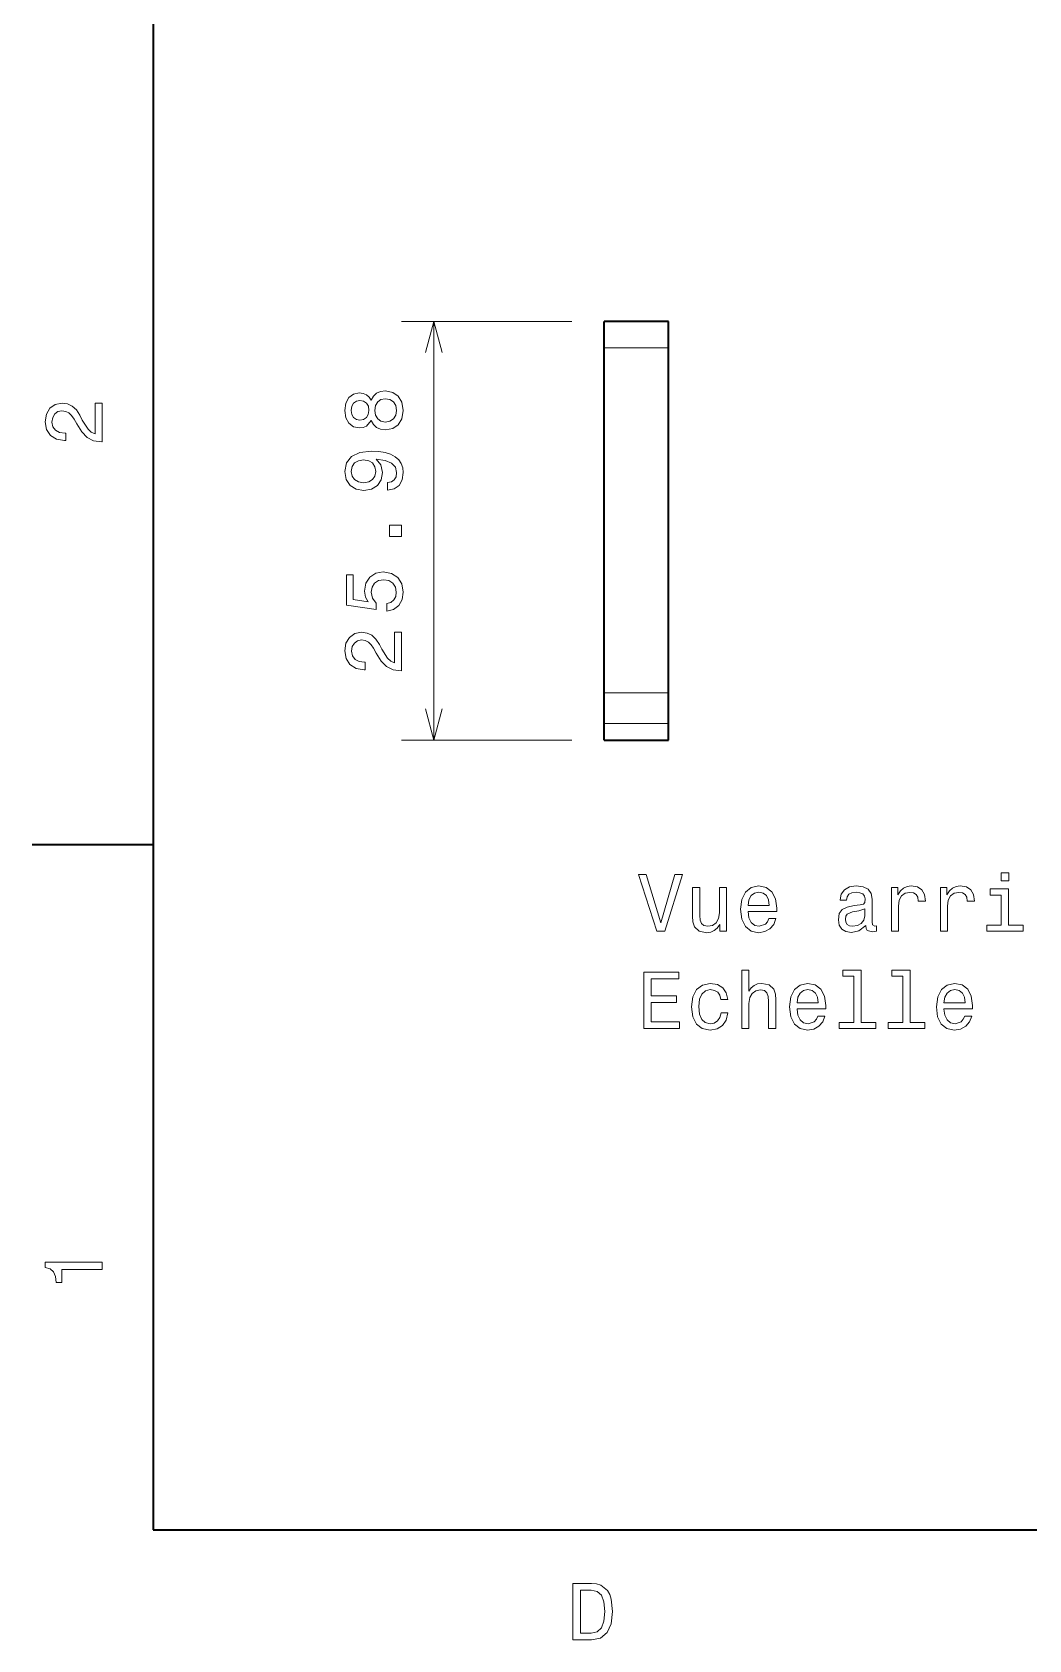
# Model space of a CAD drawing. Extents: x 0 to 297, y 0 to 210.
# Drawn here: x 2.5 to 64.3, y 3.2 to 103 of the extents above; entities that cross this region are included whole.
import ezdxf

# ---------------------------------------------------------------- set-up
doc = ezdxf.new("R2010")
doc.units = 0

msp = doc.modelspace()

# ---------------------------------------------------------------- linework, layer by layer
at = {"color": 7, "lineweight": 35}
for p, q in [((10, 200), (10, 10)), ((10, 10), (287, 10))]:
    msp.add_line(p, q, dxfattribs=at)
at = {"color": 7, "lineweight": 13, "ltscale": 0.263818}
for p, q in [((35.96323, 84.993637), (25.4105, 84.993637)), ((35.96323, 59.010345), (25.4105, 59.010345))]:
    msp.add_line(p, q, dxfattribs=at)
at = {"color": 7, "lineweight": 13}
msp.add_line((27.4105, 59.010345), (27.4105, 84.993637), dxfattribs=at)
at = {"color": 7, "lineweight": 35, "ltscale": 0.040992}
for p, q in [((37.96323, 83.353951), (37.96323, 84.993637)), ((41.96323, 83.353951), (41.96323, 84.993637))]:
    msp.add_line(p, q, dxfattribs=at)
at = {"color": 7, "lineweight": 35, "ltscale": 0.1}
for p, q in [((41.96323, 84.993637), (37.96323, 84.993637)), ((37.96323, 59.010345), (41.96323, 59.010345))]:
    msp.add_line(p, q, dxfattribs=at)
at = {"color": 7, "lineweight": 13, "ltscale": 0.1}
for p, q in [((41.96323, 83.353951), (37.96323, 83.353951)), ((41.96323, 61.938835), (37.96323, 61.938835)), ((41.96323, 60.05006), (37.96323, 60.05006)), ((41.96323, 59.021767), (37.96323, 59.021767))]:
    msp.add_line(p, q, dxfattribs=at)
at = {"color": 7, "lineweight": 35, "ltscale": 0.223891}
for p, q in [((37.96323, 74.398315), (37.96323, 83.353951)), ((41.96323, 74.398315), (41.96323, 83.353951))]:
    msp.add_line(p, q, dxfattribs=at)
at = {"color": 7, "lineweight": 35, "ltscale": 0.311487}
for p, q in [((37.96323, 61.938835), (37.96323, 74.398315)), ((41.96323, 61.938835), (41.96323, 74.398315))]:
    msp.add_line(p, q, dxfattribs=at)
at = {"color": 7, "lineweight": 35, "ltscale": 0.047219}
for p, q in [((37.96323, 60.05006), (37.96323, 61.938835)), ((41.96323, 60.05006), (41.96323, 61.938835))]:
    msp.add_line(p, q, dxfattribs=at)
at = {"color": 7, "lineweight": 35, "ltscale": 0.025707}
for p, q in [((37.96323, 59.021767), (37.96323, 60.05006)), ((41.96323, 59.021767), (41.96323, 60.05006))]:
    msp.add_line(p, q, dxfattribs=at)
at = {"color": 7, "lineweight": 35, "ltscale": 0.000286}
for p, q in [((37.96323, 59.010345), (37.96323, 59.021767)), ((41.96323, 59.010345), (41.96323, 59.021767))]:
    msp.add_line(p, q, dxfattribs=at)
at = {"color": 7, "lineweight": 35, "ltscale": 0.1875}
msp.add_line((10, 52.5), (2.5, 52.5), dxfattribs=at)
at = {"color": 7, "lineweight": 13}
for points in [[(27.928137, 83.061783), (27.4105, 84.993637), (26.89286, 83.061783)], [(26.89286, 60.942196), (27.4105, 59.010345), (27.928137, 60.942196)]]:
    msp.add_lwpolyline(points, dxfattribs=at)
for points in [[(6.833213, 77.519447), (6.833213, 79.925072), (6.399496, 79.925072), (6.399496, 78.023773), (6.162464, 78.129684), (5.965778, 78.311241), (5.607709, 78.871033), (5.456412, 79.168587), (5.239553, 79.501442), (4.987392, 79.738472), (4.689842, 79.874641), (4.351945, 79.925072), (3.928314, 79.839333), (3.595461, 79.602303), (3.383646, 79.239189), (3.307997, 78.770172), (3.393732, 78.286018), (3.630764, 77.91787), (4.009006, 77.680832), (4.508286, 77.600143), (4.578891, 77.600143), (4.578891, 78.059074), (4.538545, 78.059074), (4.195605, 78.104462), (3.943444, 78.240631), (3.782061, 78.457489), (3.726585, 78.744957), (3.777017, 79.03746), (3.903098, 79.254318), (4.099784, 79.395531), (4.346902, 79.445961), (4.578891, 79.41066), (4.775577, 79.314842), (4.947046, 79.153458), (5.098343, 78.931557), (5.259727, 78.634003), (5.572406, 78.139771), (5.90526, 77.791786), (6.308718, 77.585014), (6.818084, 77.519447)], [(23.524332, 78.848679), (23.665543, 78.591476), (23.862228, 78.414963), (24.109346, 78.304008), (24.406897, 78.268707), (24.855745, 78.349396), (25.203728, 78.58139), (25.425629, 78.959625), (25.511364, 79.474037), (25.425629, 79.983406), (25.203728, 80.361649), (24.855745, 80.593636), (24.406897, 80.679367), (24.109346, 80.639023), (23.862228, 80.533112), (23.665543, 80.351563), (23.524332, 80.099396), (23.403296, 80.301125), (23.236868, 80.442337), (23.035139, 80.528076), (22.788021, 80.558334), (22.429953, 80.477638), (22.142488, 80.265823), (21.955889, 79.922882), (21.885283, 79.474037), (21.955889, 79.020149), (22.142488, 78.677208), (22.429953, 78.46035), (22.788021, 78.384705), (23.035139, 78.40992), (23.236868, 78.495651)], [(22.828367, 78.863808), (22.606464, 78.904152), (22.434996, 79.025192), (22.329088, 79.216835), (22.288742, 79.474037), (22.329088, 79.726196), (22.434996, 79.917839), (22.606464, 80.038879), (22.828367, 80.084267), (23.055313, 80.038879), (23.231825, 79.917839), (23.34782, 79.726196), (23.383121, 79.474037), (23.342775, 79.216835), (23.231825, 79.025192), (23.055313, 78.904152)], [(24.396811, 78.752853), (24.12952, 78.798248), (23.92779, 78.944496), (23.796667, 79.171448), (23.751278, 79.474037), (23.796667, 79.771591), (23.92779, 79.998535), (24.12952, 80.144791), (24.396811, 80.195221), (24.684275, 80.144791), (24.901134, 79.998535), (25.042343, 79.771591), (25.087732, 79.474037), (25.042343, 79.171448), (24.901134, 78.944496), (24.684275, 78.798248)], [(24.543064, 74.527641), (24.941479, 74.603287), (25.249117, 74.820145), (25.44076, 75.163086), (25.511364, 75.616974), (25.476061, 75.914528), (25.385283, 76.181816), (25.228943, 76.408768), (25.007042, 76.600403), (24.729664, 76.751701), (24.386724, 76.862656), (23.993353, 76.928215), (23.539463, 76.95343), (22.828367, 76.867699), (22.308914, 76.620583), (21.996235, 76.227211), (21.885283, 75.687584), (21.976061, 75.193344), (22.218136, 74.820145), (22.591335, 74.578072), (23.060356, 74.497383), (23.544506, 74.578072), (23.912661, 74.815102), (24.14465, 75.168129), (24.220299, 75.616974), (24.124477, 76.091042), (23.83197, 76.449112), (24.391768, 76.368416), (24.790182, 76.207031), (25.027214, 75.959915), (25.102863, 75.622017), (25.06756, 75.359772), (24.95661, 75.168129), (24.780096, 75.042053), (24.543064, 74.991615)], [(23.055313, 74.986572), (22.742632, 75.037003), (22.495514, 75.178215), (22.339174, 75.400116), (22.283699, 75.687584), (22.339174, 75.98513), (22.495514, 76.212082), (22.737589, 76.353287), (23.050268, 76.408768), (23.367992, 76.353287), (23.605024, 76.212082), (23.751278, 75.980087), (23.80171, 75.672455), (23.751278, 75.395073), (23.605024, 75.178215), (23.373035, 75.037003)], [(25.4105, 71.654007), (25.4105, 72.349976), (24.65906, 72.349976), (24.65906, 71.654007)], [(24.497675, 67.015251), (24.911221, 67.126198), (25.233986, 67.373314), (25.435717, 67.736427), (25.511364, 68.200409), (25.420586, 68.70977), (25.173468, 69.108185), (24.780096, 69.360352), (24.275774, 69.456169), (23.806753, 69.370438), (23.438597, 69.128357), (23.201567, 68.750114), (23.115831, 68.260925), (23.17635, 67.882683), (23.342775, 67.590172), (22.399693, 67.731384), (22.399693, 69.264526), (21.986149, 69.264526), (21.986149, 67.393486), (23.842056, 67.116112), (23.842056, 67.519569), (23.605024, 67.81208), (23.519289, 68.18528), (23.574764, 68.508041), (23.736149, 68.755157), (23.983267, 68.911499), (24.300989, 68.96698), (24.618713, 68.911499), (24.865831, 68.750114), (25.022171, 68.502998), (25.077646, 68.18528), (25.042343, 67.917984), (24.92635, 67.711212), (24.744793, 67.559914), (24.497675, 67.484268)], [(25.4105, 63.299397), (25.4105, 65.705017), (24.976782, 65.705017), (24.976782, 63.803719), (24.73975, 63.90963), (24.543064, 64.091187), (24.184996, 64.650986), (24.033699, 64.948532), (23.816839, 65.281387), (23.564678, 65.518417), (23.267128, 65.654587), (22.929232, 65.705017), (22.5056, 65.619286), (22.172747, 65.382248), (21.960932, 65.019135), (21.885283, 64.550117), (21.971018, 64.065971), (22.20805, 63.697811), (22.586292, 63.460781), (23.085571, 63.380089), (23.156178, 63.380089), (23.156178, 63.839024), (23.115831, 63.839024), (22.772892, 63.884411), (22.520731, 64.020576), (22.359346, 64.237434), (22.303871, 64.524902), (22.354303, 64.817406), (22.480385, 65.034271), (22.677071, 65.175476), (22.924189, 65.225906), (23.156178, 65.190605), (23.352863, 65.094788), (23.524332, 64.933403), (23.675629, 64.711502), (23.837013, 64.413948), (24.149693, 63.919716), (24.482546, 63.571732), (24.886003, 63.36496), (25.39537, 63.299397)], [(42.358765, 50.65876), (41.481243, 47.678211), (40.578503, 50.65876), (40.099396, 50.65876), (41.22908, 47.153717), (41.733402, 47.153717), (42.837872, 50.65876)], [(46.897667, 48.379223), (48.672886, 48.379223), (48.677929, 48.585995), (48.597237, 49.165966), (48.375336, 49.599682), (48.022308, 49.861931), (47.553288, 49.957752), (47.094353, 49.856888), (46.741329, 49.574467), (46.514381, 49.115532), (46.433693, 48.510345), (46.509338, 47.89003), (46.736286, 47.436138), (47.084267, 47.153717), (47.538158, 47.057896), (47.93153, 47.123459), (48.254295, 47.294926), (48.491329, 47.567261), (48.627495, 47.930374), (48.188736, 47.930374), (48.097958, 47.728645), (47.966831, 47.577347), (47.593636, 47.45631), (47.306171, 47.511787), (47.08931, 47.688301), (46.948101, 47.975761), (46.897667, 48.36409)], [(54.190178, 47.506744), (54.190178, 47.491611), (54.215393, 47.320145), (54.291039, 47.199104), (54.608765, 47.103283), (54.855881, 47.143631), (54.855881, 47.486568), (54.749973, 47.471439), (54.608765, 47.537003), (54.583549, 47.738731), (54.583549, 49.140747), (54.523029, 49.498817), (54.346516, 49.75098), (54.038879, 49.902275), (53.605164, 49.957752), (53.18153, 49.897232), (52.868851, 49.725761), (52.672165, 49.458473), (52.606602, 49.105446), (52.606602, 49.075188), (53.005016, 49.075188), (53.040321, 49.287003), (53.151272, 49.438301), (53.332825, 49.529076), (53.590031, 49.564381), (53.837151, 49.539165), (54.013664, 49.463516), (54.119572, 49.33239), (54.154873, 49.150837), (54.134701, 48.939018), (54.054008, 48.833111), (53.85228, 48.782681), (53.474037, 48.742332), (53.040321, 48.651554), (52.732681, 48.490173), (52.551125, 48.23801), (52.495651, 47.864811), (52.546082, 47.53196), (52.702423, 47.28484), (52.954586, 47.128502), (53.302567, 47.073025), (53.771587, 47.178932)], [(55.783836, 47.153717), (56.227638, 47.153717), (56.227638, 48.701988), (56.273029, 49.075188), (56.409195, 49.342476), (56.631096, 49.50386), (56.92865, 49.559338), (57.150551, 49.524033), (57.316978, 49.423168), (57.417839, 49.251701), (57.453144, 49.019711), (57.901993, 49.019711), (57.841473, 49.428211), (57.675049, 49.720718), (57.397667, 49.897232), (57.019424, 49.957752), (56.762222, 49.917404), (56.540321, 49.81654), (56.343636, 49.645073), (56.187294, 49.413082), (56.187294, 49.861931), (55.783836, 49.861931)], [(58.819859, 47.153717), (59.263664, 47.153717), (59.263664, 48.701988), (59.309052, 49.075188), (59.445221, 49.342476), (59.667122, 49.50386), (59.964672, 49.559338), (60.186573, 49.524033), (60.353001, 49.423168), (60.453865, 49.251701), (60.489166, 49.019711), (60.938015, 49.019711), (60.877495, 49.428211), (60.711067, 49.720718), (60.433693, 49.897232), (60.05545, 49.957752), (59.798244, 49.917404), (59.576344, 49.81654), (59.379658, 49.645073), (59.223316, 49.413082), (59.223316, 49.861931), (58.819859, 49.861931)], [(63.061214, 50.774754), (62.592194, 50.774754), (62.592194, 50.270432), (63.061214, 50.270432)], [(45.561214, 49.861931), (45.117409, 49.861931), (45.117409, 48.298531), (45.066978, 47.935417), (44.920723, 47.673168), (44.693779, 47.511787), (44.396229, 47.461353), (44.159195, 47.501701), (44.0079, 47.622738), (43.922165, 47.82951), (43.901993, 48.122017), (43.901993, 49.861931), (43.458187, 49.861931), (43.458187, 48.081673), (43.473316, 47.723602), (43.569138, 47.426052), (43.861645, 47.153717), (44.330666, 47.057896), (44.582825, 47.093197), (44.799686, 47.183975), (44.986286, 47.340317), (45.137581, 47.567261), (45.137581, 47.153717), (45.561214, 47.153717)], [(46.897667, 48.752419), (46.953144, 49.100403), (47.08931, 49.357609), (47.296082, 49.513947), (47.568417, 49.569424), (47.835709, 49.513947), (48.04248, 49.357609), (48.168564, 49.100403), (48.213951, 48.752419)], [(63.046085, 47.526917), (63.046085, 49.771152), (61.906315, 49.771152), (61.906315, 49.39291), (62.60228, 49.39291), (62.60228, 47.526917), (61.6945, 47.526917), (61.6945, 47.153717), (63.963951, 47.153717), (63.963951, 47.526917)], [(54.139744, 48.101845), (54.079224, 47.839596), (53.917839, 47.637867), (53.675766, 47.506744), (53.378216, 47.461353), (53.186573, 47.486568), (53.050407, 47.567261), (52.964672, 47.708473), (52.939453, 47.905159), (52.959629, 48.081673), (53.040321, 48.207752), (53.363087, 48.348961), (53.771587, 48.409481), (54.139744, 48.530518)], [(40.422165, 41.106888), (42.641186, 41.106888), (42.641186, 41.530518), (40.886139, 41.530518), (40.886139, 42.715679), (42.449543, 42.715679), (42.449543, 43.134266), (40.886139, 43.134266), (40.886139, 44.183258), (42.600838, 44.183258), (42.600838, 44.606888), (40.422165, 44.606888)], [(45.198101, 42.917408), (45.63686, 42.917408), (45.546082, 43.320866), (45.329224, 43.638588), (44.991329, 43.835274), (44.552567, 43.910923), (44.068417, 43.810059), (43.70026, 43.527637), (43.468273, 43.068703), (43.387581, 42.45343), (43.46323, 41.843201), (43.690174, 41.389309), (44.048244, 41.106888), (44.537437, 41.011066), (44.971153, 41.086716), (45.309052, 41.298531), (45.541039, 41.631382), (45.641903, 42.075188), (45.218273, 42.075188), (45.142624, 41.792767), (45.001415, 41.580952), (44.799686, 41.449829), (44.552567, 41.409481), (44.24493, 41.475044), (44.023029, 41.676773), (43.88686, 42.004581), (43.841473, 42.468559), (43.88686, 42.922451), (44.028072, 43.250259), (44.255016, 43.451988), (44.552567, 43.522594), (44.814816, 43.477203), (45.011501, 43.36121), (45.142624, 43.169567)], [(46.509338, 41.106888), (46.953144, 41.106888), (46.953144, 42.670288), (46.998531, 43.028358), (47.144787, 43.290604), (47.371731, 43.451988), (47.674324, 43.512508), (47.916401, 43.462074), (48.067696, 43.325909), (48.143345, 43.098961), (48.168564, 42.796368), (48.168564, 41.106888), (48.612366, 41.106888), (48.612366, 42.887146), (48.592194, 43.245216), (48.501415, 43.542767), (48.203865, 43.815102), (47.739887, 43.910923), (47.487724, 43.875618), (47.270866, 43.7798), (47.08931, 43.628502), (46.953144, 43.42173), (46.953144, 44.727924), (46.509338, 44.727924)], [(49.933693, 42.332394), (51.708908, 42.332394), (51.713951, 42.539165), (51.633259, 43.119137), (51.411358, 43.552853), (51.058331, 43.815102), (50.58931, 43.910923), (50.130379, 43.810059), (49.777351, 43.527637), (49.550407, 43.068703), (49.469715, 42.463516), (49.545364, 41.843201), (49.772308, 41.389309), (50.120293, 41.106888), (50.574181, 41.011066), (50.967552, 41.07663), (51.290321, 41.248096), (51.527351, 41.520432), (51.663521, 41.883545), (51.224758, 41.883545), (51.13398, 41.681816), (51.002853, 41.530518), (50.629658, 41.409481), (50.342194, 41.464958), (50.125336, 41.641472), (49.984123, 41.928932), (49.933693, 42.317261)], [(53.463951, 44.354725), (53.463951, 41.480087), (52.551125, 41.480087), (52.551125, 41.106888), (54.815536, 41.106888), (54.815536, 41.480087), (53.907753, 41.480087), (53.907753, 44.727924), (52.767986, 44.727924), (52.767986, 44.354725)], [(56.499973, 44.354725), (56.499973, 41.480087), (55.587151, 41.480087), (55.587151, 41.106888), (57.851559, 41.106888), (57.851559, 41.480087), (56.943779, 41.480087), (56.943779, 44.727924), (55.804008, 44.727924), (55.804008, 44.354725)], [(59.041763, 42.332394), (60.816978, 42.332394), (60.822021, 42.539165), (60.741329, 43.119137), (60.519424, 43.552853), (60.166401, 43.815102), (59.69738, 43.910923), (59.238449, 43.810059), (58.885422, 43.527637), (58.658478, 43.068703), (58.577782, 42.463516), (58.653435, 41.843201), (58.880379, 41.389309), (59.228363, 41.106888), (59.682251, 41.011066), (60.075623, 41.07663), (60.398392, 41.248096), (60.635422, 41.520432), (60.771587, 41.883545), (60.332825, 41.883545), (60.24205, 41.681816), (60.110924, 41.530518), (59.737724, 41.409481), (59.450264, 41.464958), (59.233406, 41.641472), (59.092194, 41.928932), (59.041763, 42.317261)], [(49.933693, 42.705589), (49.989166, 43.053574), (50.125336, 43.31078), (50.332108, 43.467117), (50.604439, 43.522594), (50.871731, 43.467117), (51.078506, 43.31078), (51.204586, 43.053574), (51.249973, 42.705589)], [(59.041763, 42.705589), (59.097237, 43.053574), (59.233406, 43.31078), (59.440178, 43.467117), (59.712509, 43.522594), (59.979801, 43.467117), (60.186573, 43.31078), (60.312653, 43.053574), (60.358044, 42.705589)], [(6.833213, 26.159222), (6.833213, 26.618156), (3.307997, 26.618156), (3.307997, 26.275217), (3.615634, 26.184439), (3.822406, 26.002882), (3.943444, 25.725506), (3.98379, 25.34222), (4.341859, 25.34222), (4.341859, 26.159222)], [(37.194958, 6.666787), (36.029972, 6.666787), (36.029972, 3.166787), (37.194958, 3.166787), (37.744667, 3.277738), (38.153168, 3.615634), (38.405331, 4.165346), (38.496109, 4.916787), (38.415417, 5.683357), (38.314552, 5.985951), (38.173344, 6.228026), (37.764839, 6.555836), (37.497551, 6.636527)], [(37.159653, 6.248199), (37.542938, 6.17255), (37.805187, 5.940562), (37.961525, 5.527017), (38.011959, 4.916787), (37.956482, 4.326729), (37.800144, 3.913184), (37.532852, 3.666066), (37.159653, 3.585375), (36.498989, 3.585375), (36.498989, 6.248199)]]:
    msp.add_lwpolyline(points, close=True, dxfattribs=at)

doc.saveas('drawing.dxf')
